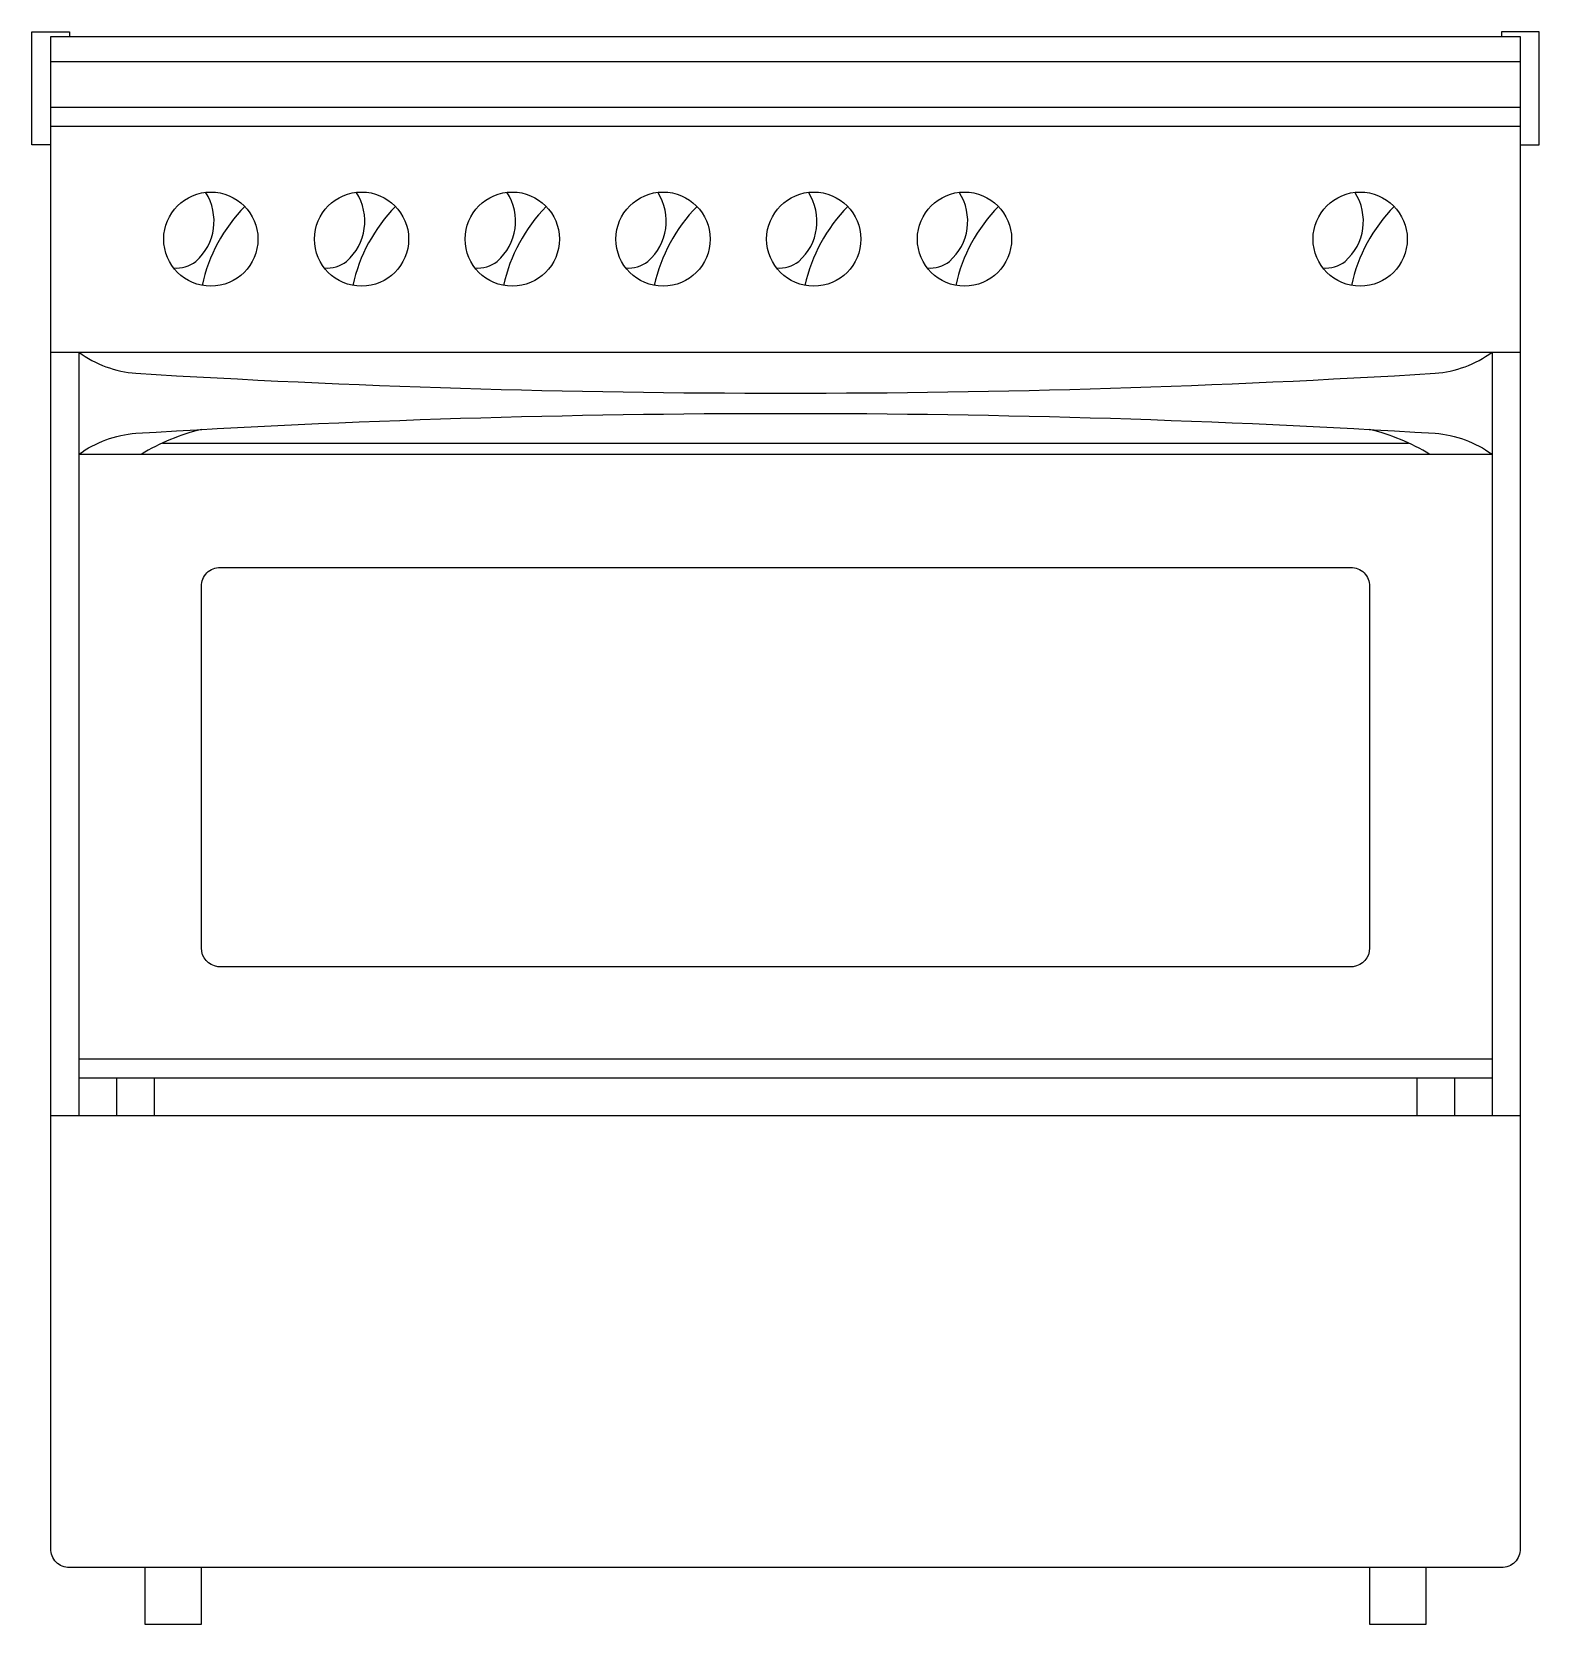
# Model space of a CAD drawing. Header units: millimetres. Extents: x -3017.72 to -3016.92, y 2890.034 to 2890.879.
import ezdxf

# ---------------------------------------------------------------- set-up
doc = ezdxf.new("R2010")
doc.units = ezdxf.units.MM
doc.header["$LTSCALE"] = 10
doc.layers.add('cozinha_fogões', color=2, linetype='Continuous')

msp = doc.modelspace()

# ---------------------------------------------------------------- linework, layer by layer
at = {"layer": 'cozinha_fogões'}
for p, q in [((-3017.71032, 2890.86277), (-3016.93032, 2890.86277)), ((-3017.71032, 2890.8385), (-3016.93032, 2890.8385)), ((-3017.71032, 2890.8285), (-3016.93032, 2890.8285)), ((-3017.71032, 2890.7085), (-3016.93032, 2890.7085)), ((-3017.69532, 2890.6543), (-3016.94532, 2890.6543)), ((-3017.71032, 2890.3035), (-3016.93032, 2890.3035))]:
    msp.add_line(p, q, dxfattribs=at)
at = {"layer": 'cozinha_fogões', "color": 1}
for p, q in [((-3017.69532, 2890.7085), (-3017.69532, 2890.3035)), ((-3016.94532, 2890.7085), (-3016.94532, 2890.3035)), ((-3017.65104, 2890.6603), (-3016.9896, 2890.6603)), ((-3017.69532, 2890.3335), (-3016.94532, 2890.3335)), ((-3017.69532, 2890.3235), (-3016.94532, 2890.3235)), ((-3017.67532, 2890.3235), (-3017.67532, 2890.3035)), ((-3017.65532, 2890.3235), (-3017.65532, 2890.3035)), ((-3016.98532, 2890.3235), (-3016.98532, 2890.3035)), ((-3016.96532, 2890.3235), (-3016.96532, 2890.3035))]:
    msp.add_line(p, q, dxfattribs=at)
for points in [[(-3017.71032, 2890.8185), (-3017.72032, 2890.8185), (-3017.72032, 2890.8785), (-3017.70032, 2890.8785), (-3017.70032, 2890.876)], [(-3016.93032, 2890.8185), (-3016.92032, 2890.8185), (-3016.92032, 2890.8785), (-3016.94032, 2890.8785), (-3016.94032, 2890.876)]]:
    msp.add_lwpolyline(points, dxfattribs=at)
at = {"layer": 'cozinha_fogões'}
msp.add_lwpolyline([(-3017.70032, 2890.0635, -0.414214), (-3017.71032, 2890.0735), (-3017.71032, 2890.876), (-3016.93032, 2890.876), (-3016.93032, 2890.0735, -0.414214), (-3016.94032, 2890.0635)], format="xyb", close=True, dxfattribs=at)
at = {"layer": 'cozinha_fogões', "color": 1}
for points in [[(-3017.64513, 2890.75326, 0.200162), (-3017.63331, 2890.7567, 0.373601), (-3017.62814, 2890.79334)], [(-3017.56513, 2890.75326, 0.200162), (-3017.55331, 2890.7567, 0.373601), (-3017.54814, 2890.79334)], [(-3017.48513, 2890.75326, 0.200162), (-3017.47331, 2890.7567, 0.373601), (-3017.46814, 2890.79334)], [(-3017.40513, 2890.75326, 0.200162), (-3017.39331, 2890.7567, 0.373601), (-3017.38814, 2890.79334)], [(-3017.32513, 2890.75326, 0.200162), (-3017.31331, 2890.7567, 0.373601), (-3017.30814, 2890.79334)], [(-3017.24513, 2890.75326, 0.200162), (-3017.23331, 2890.7567, 0.373601), (-3017.22814, 2890.79334)], [(-3017.03513, 2890.75326, 0.200162), (-3017.02331, 2890.7567, 0.373601), (-3017.01814, 2890.79334)], [(-3017.69532, 2890.7085, 0.140331), (-3017.66504, 2890.69732, 0.030653), (-3016.97559, 2890.69732, 0.140331), (-3016.94532, 2890.7085)], [(-3017.69532, 2890.6543, -0.140331), (-3017.66504, 2890.66548, -0.030653), (-3016.97559, 2890.66548, -0.140331), (-3016.94532, 2890.6543)]]:
    msp.add_lwpolyline(points, format="xyb", dxfattribs=at)
msp.add_lwpolyline([(-3017.62164, 2890.38241, -0.375844), (-3017.63032, 2890.39232), (-3017.63032, 2890.5843, -0.414214), (-3017.62032, 2890.5943), (-3017.02032, 2890.5943, -0.414214), (-3017.01032, 2890.5843), (-3017.01032, 2890.39232, -0.375844), (-3017.01899, 2890.38241)], format="xyb", close=True, dxfattribs=at)
at = {"layer": 'cozinha_fogões'}
for points in [[(-3017.66032, 2890.0635), (-3017.66032, 2890.0335), (-3017.63032, 2890.0335), (-3017.63032, 2890.0635)], [(-3017.01032, 2890.0635), (-3017.01032, 2890.0335), (-3016.98032, 2890.0335), (-3016.98032, 2890.0635)]]:
    msp.add_lwpolyline(points, dxfattribs=at)
at = {"layer": 'cozinha_fogões', "color": 1}
for centre in [(-3017.62532, 2890.7685), (-3017.54532, 2890.7685), (-3017.46532, 2890.7685), (-3017.38532, 2890.7685), (-3017.30532, 2890.7685), (-3017.22532, 2890.7685), (-3017.01532, 2890.7685)]:
    msp.add_circle(centre, 0.025, dxfattribs=at)
for centre, radius, start, end in [((-3017.54607, 2890.72555), 0.08589, 135.44799, 167.64091), ((-3017.46607, 2890.72555), 0.08589, 135.44799, 167.64091), ((-3017.38607, 2890.72555), 0.08589, 135.44799, 167.64091), ((-3017.30607, 2890.72555), 0.08589, 135.44799, 167.64091), ((-3017.22607, 2890.72555), 0.08589, 135.44799, 167.64091), ((-3017.14607, 2890.72555), 0.08589, 135.44799, 167.64091), ((-3016.93607, 2890.72555), 0.08589, 135.44799, 167.64091), ((-3017.60423, 2890.55886), 0.11171, 103.45066, 121.3168), ((-3017.0364, 2890.55886), 0.11171, 58.6832, 76.54934)]:
    msp.add_arc(centre, radius, start, end, dxfattribs=at)

doc.saveas('drawing.dxf')
